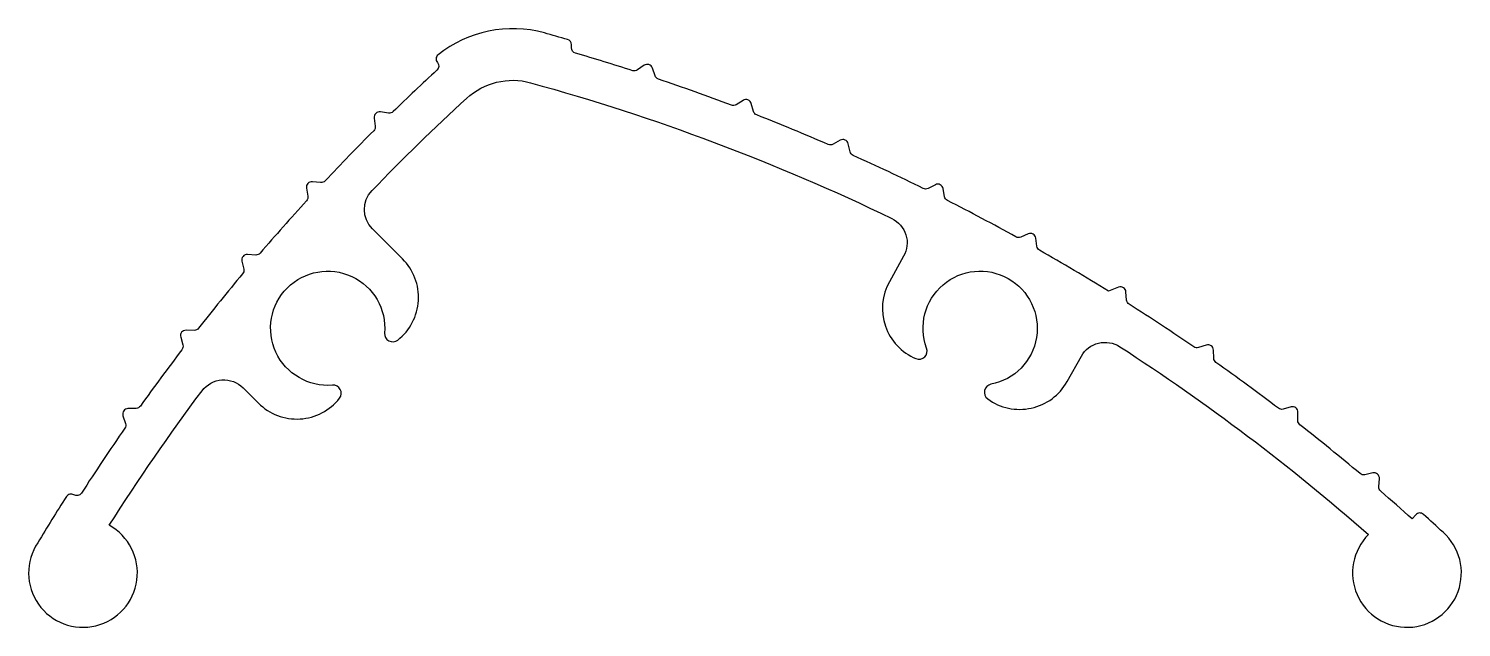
# Model space of a CAD drawing. Extents: x 139.7 to 192.4, y 211.2 to 233.2.
import ezdxf

# ---------------------------------------------------------------- set-up
doc = ezdxf.new("R2010")
doc.units = 0
doc.layers.get('0').update_dxf_attribs({"linetype": 'CONTINUOUS'})

msp = doc.modelspace()

# ---------------------------------------------------------------- linework, layer by layer
msp.add_lwpolyline([(162.093, 231.722, -0.23481), (161.917, 231.696, 0.006915), (159.813, 232.343, -0.333058), (159.669, 232.535), (159.669, 232.651, 0.334508), (159.524, 232.843, 0.00278), (158.668, 233.084, 0.239721), (154.759, 232.283, 0.427278), (154.733, 231.995, -0.406414), (154.718, 231.717, 0.006976), (153.105, 230.19, -0.23481), (152.935, 230.136), (152.637, 230.181, 0.500941), (152.409, 229.956), (152.45, 229.658, -0.23481), (152.393, 229.489, 0.008083), (150.601, 227.643, -0.23481), (150.434, 227.581), (150.135, 227.612, 0.500941), (149.917, 227.378), (149.971, 227.082, -0.23481), (149.922, 226.91, 0.008083), (148.214, 224.985, -0.23481), (148.05, 224.916), (147.749, 224.934, 0.500941), (147.542, 224.69), (147.61, 224.396, -0.23481), (147.568, 224.223, 0.008083), (145.949, 222.223, -0.23481), (145.788, 222.146), (145.487, 222.151, 0.500941), (145.291, 221.898), (145.371, 221.608, -0.23481), (145.338, 221.433, 0.008083), (143.809, 219.362, -0.23481), (143.652, 219.278), (143.352, 219.27, 0.500941), (143.167, 219.008), (143.261, 218.722, -0.23481), (143.235, 218.545, 0.009025), (141.638, 216.156, -0.41348), (141.362, 216.096), (141.362, 216.096, 0.414948), (141.086, 216.034, 0.006235), (140.037, 214.337, 2.569787), (142.664, 214.976, -0.019255), (146.079, 219.925, -0.456763), (147.586, 220.033), (148.149, 219.471, 0.449189), (151.134, 219.647, 0.655725), (150.874, 220.131, -2.730547), (152.792, 222.049, 0.655725), (153.276, 221.789, 0.449189), (153.453, 224.774), (152.343, 225.883, -0.408556), (152.329, 227.284, -0.01558), (155.811, 230.684, -0.258242), (158.164, 231.252, -0.04552), (171.448, 226.261, -0.432387), (171.885, 224.871), (171.359, 223.936, 0.449189), (172.335, 221.109, 0.655725), (172.731, 221.491, -2.730547), (175.096, 220.162, 0.655725), (174.976, 219.625, 0.449189), (177.897, 220.261), (178.423, 221.196, -0.432387), (179.837, 221.546, -0.036739), (188.982, 214.635, 2.513891), (191.728, 214.719, 0.003061), (191.004, 215.379, 0.414948), (190.721, 215.364), (190.588, 215.215, 0.004824), (189.435, 216.229, -0.23481), (189.366, 216.394), (189.385, 216.694, 0.500941), (189.141, 216.902), (188.847, 216.835, -0.23481), (188.674, 216.877, 0.008947), (186.462, 218.671, -0.23481), (186.385, 218.831), (186.389, 219.132, 0.500941), (186.136, 219.328), (185.846, 219.247, -0.23481), (185.671, 219.281, 0.008947), (183.374, 220.965, -0.23481), (183.29, 221.122), (183.28, 221.423, 0.500941), (183.017, 221.606), (182.731, 221.511, -0.23481), (182.555, 221.536, 0.008947), (180.179, 223.108, -0.23481), (180.087, 223.261), (180.063, 223.561, 0.500941), (179.792, 223.731), (179.418, 223.587, 0.009259), (176.885, 225.094, -0.23481), (176.786, 225.242), (176.747, 225.54, 0.500941), (176.467, 225.697), (176.192, 225.576, -0.23481), (176.014, 225.584, 0.008947), (173.498, 226.919, -0.23481), (173.392, 227.062), (173.339, 227.358, 0.500941), (173.052, 227.501), (172.783, 227.366, -0.23481), (172.605, 227.365, 0.008947), (170.027, 228.577, -0.23481), (169.914, 228.715), (169.847, 229.008, 0.500941), (169.554, 229.138), (169.291, 228.99, -0.23481), (169.114, 228.98, 0.008947), (166.48, 230.067, -0.23481), (166.361, 230.199), (166.279, 230.488, 0.500941), (165.98, 230.603), (165.725, 230.443, -0.23481), (165.548, 230.425, 0.008947), (162.866, 231.383, -0.23481), (162.74, 231.509), (162.644, 231.794, 0.500941), (162.34, 231.894)], format="xyb", close=True)

doc.saveas('drawing.dxf')
